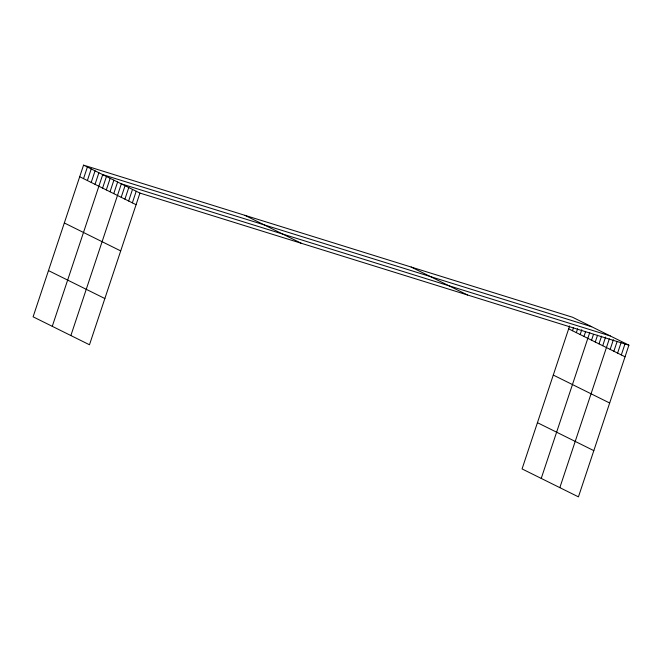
<?xml version="1.0" encoding="UTF-8"?>
<svg xmlns="http://www.w3.org/2000/svg" width="662" height="662" viewBox="0 0 662 662"><rect width="100%" height="100%" fill="white"/><g stroke="black" fill="none" stroke-linecap="round" stroke-linejoin="round"><path stroke-width="0.99" d="M83.561 165.136L33.1 316.817L89.478 344.77L139.939 193.081L83.561 165.136L572.522 317.23L628.9 345.183L578.439 496.864L522.061 468.919L569.626 325.936M83.528 178.641L87.392 167.039M87.367 180.536L91.224 168.934M91.199 182.439L95.063 170.837M95.03 184.342L98.895 172.741M52.273 326.316L102.726 174.636L591.687 326.738M102.585 188.082L106.45 176.481M106.309 189.928L110.173 178.326M110.033 191.773L113.889 180.172M113.748 193.618L117.613 182.017M70.875 335.543L121.336 183.862L610.298 335.957M121.196 197.309L125.052 185.708M124.911 199.154L128.776 187.553M128.635 201L132.499 189.398M132.359 202.845L136.215 191.244M572.498 330.735L573.457 327.839M576.329 332.638L577.612 328.774M580.16 334.542L581.766 329.701M583.992 336.437L585.605 331.604M541.235 478.419L589.759 332.539M591.547 340.185L593.483 334.384M595.27 342.031L597.521 335.262M598.994 343.876L601.568 336.139M602.71 345.721L605.606 337.016M559.837 487.637L609.33 338.861M610.157 349.404L613.376 339.738M613.881 351.249L617.092 341.584M617.596 353.094L621.138 342.461M621.32 354.94L625.176 343.338M139.939 193.081L628.9 345.183M568.658 328.84L625.044 356.785M411.16 267.043L467.546 294.987M244.915 215.332L301.293 243.277M553.283 375.064L609.661 403.009M79.697 176.737L136.082 204.69M537.436 422.687L593.822 450.64M64.322 222.962L120.699 250.915M48.475 270.593L104.861 298.537"/></g></svg>
